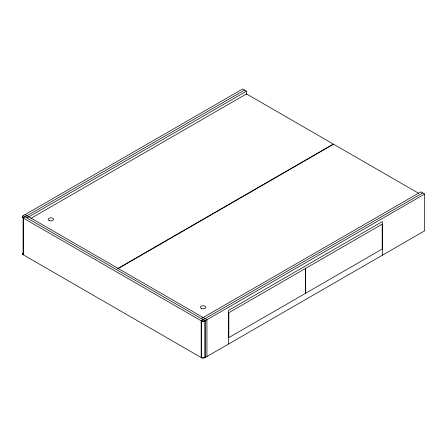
<?xml version="1.0" encoding="UTF-8"?>
<svg xmlns="http://www.w3.org/2000/svg" width="447" height="447" viewBox="0 0 447 447"><rect width="100%" height="100%" fill="white"/><g stroke="black" fill="none" stroke-linecap="round" stroke-linejoin="round"><path stroke-width="0.67" d="M201.267 318.627L420.862 191.847L424.65 194.032L424.65 230.803L205.112 357.555A2.755 1.592 0 0 1 201.211 357.555L23.155 254.756L23.155 217.98A2.755 1.592 0 0 1 23.155 215.733L242.693 88.981L246.481 91.171L246.481 94.591M244.587 90.076L23.155 217.98L201.211 320.784A2.755 1.592 0 0 0 205.112 320.784L424.65 194.032M26.893 217.952L246.481 91.171M31.027 218.315L246.481 93.92L333.345 144.068L117.891 268.463M117.505 268.938L333.563 144.197L418.615 193.3M203.161 319.655L201.211 320.784L201.211 357.555M203.161 319.722L422.756 192.936M24.993 214.666L206.95 319.722L206.95 356.494M23.155 215.733L205.112 320.784L205.112 357.555M382.408 255.192L382.408 221.544L228.613 310.341L228.613 343.983M23.155 254.756A2.755 1.592 0 0 1 22.529 253.058M23.25 215.789A2.621 1.514 0 0 0 23.25 217.924L23.25 254.701A2.621 1.514 0 0 1 22.657 254.17M22.573 254.019A2.621 1.514 0 0 1 22.573 253.237M305.402 268.507L228.83 312.716L228.83 337.608L305.402 293.4L305.402 268.507M382.196 224.17L305.619 268.384L305.619 293.271L382.196 249.063L382.196 224.17M205.011 357.499L205.011 320.728A2.621 1.514 0 0 1 201.306 320.728L201.306 357.499A2.621 1.514 0 0 0 205.011 357.499M49.466 220.673A2.682 1.548 0 0 0 53.562 219.404A2.682 1.548 0 0 0 49.611 217.991A2.682 1.548 0 0 0 49.466 220.673M201.748 308.592A2.682 1.548 0 0 0 205.843 307.324A2.682 1.548 0 0 0 201.893 305.91A2.682 1.548 0 0 0 201.748 308.592"/></g></svg>
